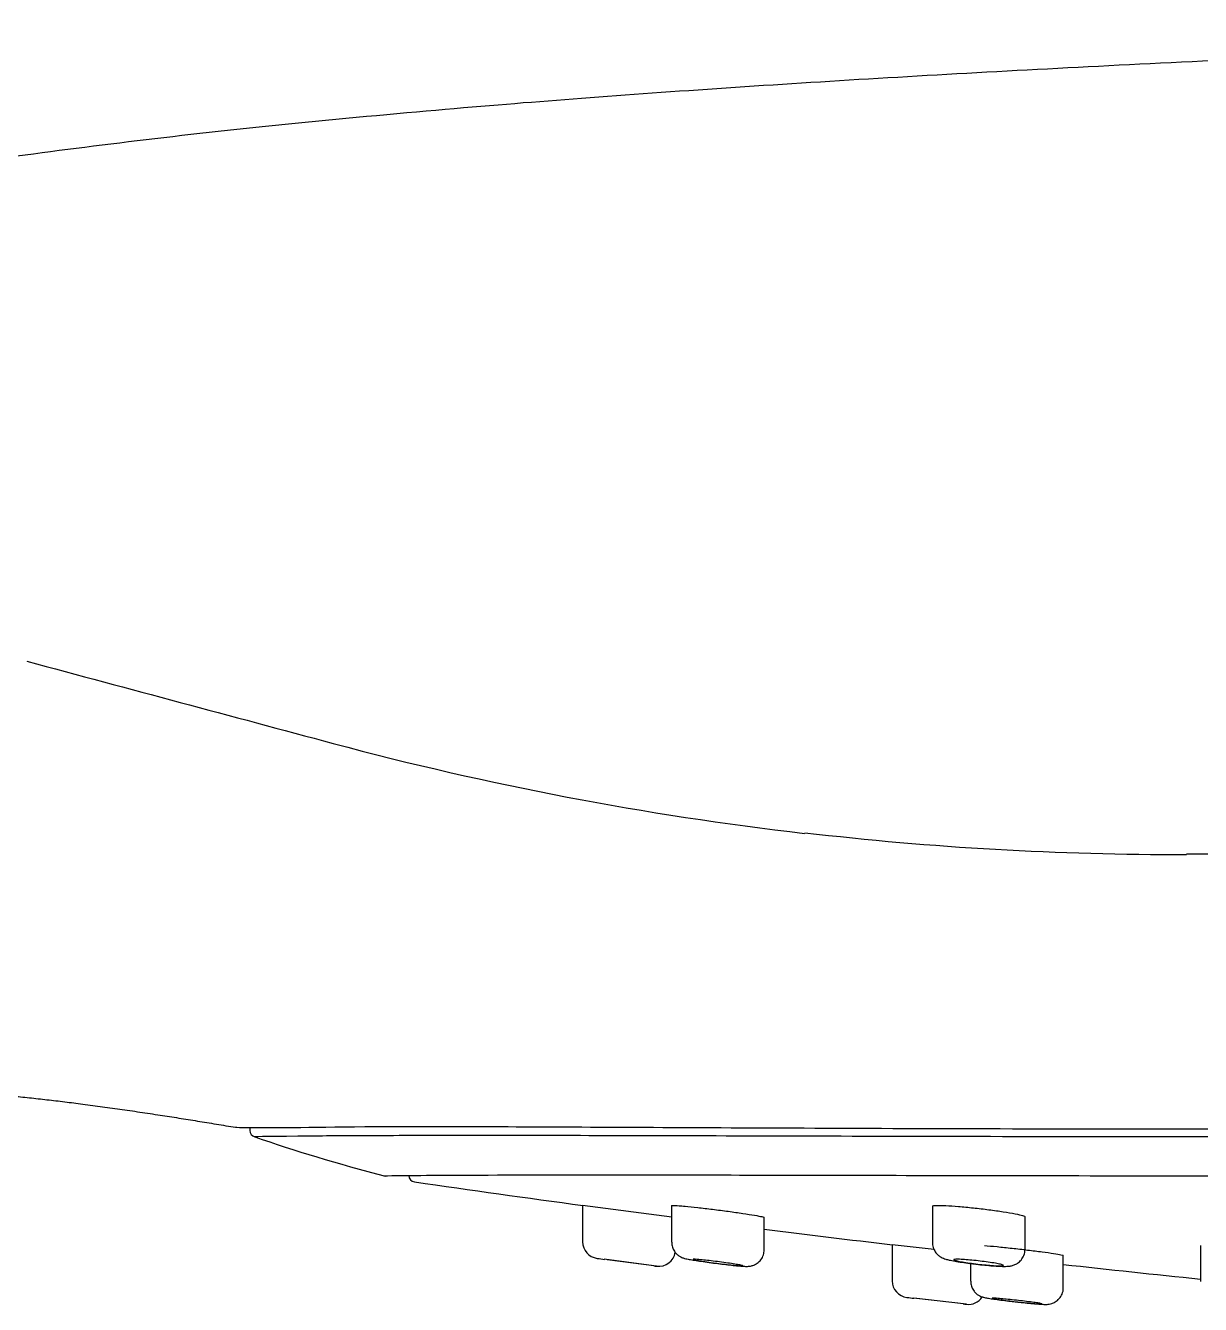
# Model space of a CAD drawing. Header units: millimetres. Extents: x -60 to 7633, y -2614 to 2146.
# Drawn here: x 7057.32 to 7092.81, y -805.09 to -766.47 of the extents above; entities that cross this region are included whole.
import ezdxf

# ---------------------------------------------------------------- set-up
doc = ezdxf.new("R2010")
doc.units = ezdxf.units.MM
doc.layers.get('0').update_dxf_attribs({"color": 250})

msp = doc.modelspace()

# ---------------------------------------------------------------- linework, layer by layer
at = {"linetype": 'Continuous'}
for p, q in [((7064.099, -799.752), (7064.099, -799.839)), ((7076.847, -802.458), (7074.149, -802.1)), ((7074.149, -802.1), (7074.149, -803.203)), ((7076.836, -802.105), (7076.836, -803.208)), ((7084.713, -802.124), (7084.713, -803.22)), ((7079.636, -803.436), (7079.636, -802.463)), ((7087.513, -803.425), (7087.513, -802.444)), ((7084.767, -803.436), (7083.499, -803.288)), ((7083.499, -803.288), (7083.499, -804.381)), ((7092.81, -803.309), (7092.81, -804.395)), ((7076.299, -803.926), (7074.799, -803.727)), ((7076.384, -803.937), (7074.893, -803.739)), ((7085.867, -803.855), (7085.867, -804.385)), ((7088.667, -804.586), (7088.667, -803.607)), ((7085.649, -805.076), (7084.149, -804.901)), ((7085.742, -805.086), (7084.229, -804.91))]:
    msp.add_line(p, q, dxfattribs=at)
for centre, radius, start, end in [((8924.396, 6157.751), 7190.055, 254.9495815, 255.025904), ((7092.303, -692.142), 99.386, 255.01946, 263.38525), ((7092.157, -694.357), 97.148, 263.3216, 270.13779), ((7129.093, -16768.077), 15976.624, 89.909246, 90.1316286), ((7064.299, -799.839), 0.2, 179.2739, 253.4703), ((7069.099, -801.194), 0.2, 180, 261.8157), ((7154.399, -208.104), 599.393, 261.81567, 262.307343), ((7154.399, -208.104), 599.393, 262.834739, 263.208202), ((7074.649, -803.203), 0.5, 180.0666, 262.4662), ((7076.449, -803.441), 0.5, 262.4624, 352.0321), ((7154.399, -207.518), 601.5, 262.375828, 262.396151), ((7154.399, -207.518), 601.5, 262.53926, 262.547106), ((7154.399, -208.104), 599.393, 263.704048, 264.102337), ((7083.999, -804.38), 0.5, 180.1506, 263.3627), ((7154.399, -207.518), 601.5, 263.274239, 263.293808), ((7154.399, -207.518), 601.5, 263.436661, 263.444904), ((7085.799, -804.59), 0.5, 263.3605, 326.6304)]:
    msp.add_arc(centre, radius, start, end, dxfattribs=at)
for points, degree, knots in [([(7127.257, -766.474), (7118.468, -766.622), (7098.662, -767.128), (7073.865, -768.282), (7058.15, -769.732), (7038.856, -773.618), (7025.044, -777.536), (7017.675, -780.388), (7010.785, -783.607), (7002.498, -788.839), (6998.283, -792.668), (6995.902, -796.268), (6994.839, -799.411), (6994.592, -801.412)], 5, [0, 0, 0, 0, 0, 0, 0.147341, 0.317911, 0.380189, 0.386233, 0.619866, 0.698425, 0.711448, 0.785786, 1, 1, 1, 1, 1, 1]), ([(7052.733, -798.582), (7053.062, -798.582), (7055.071, -798.607), (7057.136, -798.761), (7059.295, -799.035), (7061.604, -799.398), (7063.666, -799.741)], 5, [0, 0, 0, 0, 0, 0, 0.164183, 1, 1, 1, 1, 1, 1]), ([(7063.667, -799.741), (7063.684, -799.741), (7064.281, -799.762), (7066.572, -799.731), (7068.283, -799.708), (7071.699, -799.721), (7072.983, -799.727), (7075.782, -799.74), (7077.302, -799.747), (7080.581, -799.762), (7082.34, -799.77), (7086.099, -799.782), (7088.11, -799.786), (7094.443, -799.79), (7099.017, -799.778), (7106.388, -799.748), (7108.931, -799.736), (7114.194, -799.713), (7116.904, -799.702), (7125.121, -799.679), (7130.771, -799.677), (7139.503, -799.707), (7142.468, -799.722), (7148.419, -799.75), (7151.404, -799.762), (7154.399, -799.762)], 3, [0.00188, 0.00188, 0.00188, 0.00188, 0.125, 0.125, 0.25, 0.25, 0.3125, 0.3125, 0.375, 0.375, 0.4375, 0.4375, 0.5, 0.5, 0.625, 0.625, 0.6875, 0.6875, 0.75, 0.75, 0.875, 0.875, 0.9375, 0.9375, 1, 1, 1, 1]), ([(7244.565, -800.028), (7244.565, -800.028), (7244.418, -800.025), (7243.832, -800.017), (7243.391, -800.012), (7241.644, -799.998), (7239.928, -799.991), (7235.417, -799.992), (7232.582, -799.999), (7226.022, -800.017), (7222.293, -800.028), (7216.02, -800.028), (7213.803, -800.025), (7209.224, -800.017), (7206.856, -800.012), (7199.525, -799.998), (7194.334, -799.991), (7183.325, -799.992), (7177.688, -799.999), (7169.045, -800.013), (7166.132, -800.017), (7160.242, -800.025), (7157.255, -800.028), (7148.391, -800.028), (7142.547, -800.017), (7130.99, -799.999), (7125.247, -799.991), (7114.384, -799.992), (7109.201, -799.999), (7101.809, -800.013), (7099.413, -800.018), (7094.854, -800.025), (7092.678, -800.028), (7088.529, -800.028), (7086.555, -800.025), (7082.814, -800.017), (7081.038, -800.012), (7076.099, -799.998), (7073.335, -799.991), (7069.962, -799.991), (7068.968, -799.993), (7067.246, -799.999), (7066.525, -800.003), (7064.807, -800.017), (7064.233, -800.028), (7064.233, -800.028)], 3, [0, 0, 0, 0, 0.015625, 0.015625, 0.03125, 0.03125, 0.0625, 0.0625, 0.09375, 0.09375, 0.125, 0.125, 0.140625, 0.140625, 0.15625, 0.15625, 0.1875, 0.1875, 0.21875, 0.21875, 0.234375, 0.234375, 0.25, 0.25, 0.28125, 0.28125, 0.3125, 0.3125, 0.34375, 0.34375, 0.359375, 0.359375, 0.375, 0.375, 0.390625, 0.390625, 0.40625, 0.40625, 0.4375, 0.4375, 0.453125, 0.453125, 0.46875, 0.46875, 0.4999856, 0.4999856, 0.4999856, 0.4999856]), ([(7068.148, -801.205), (7068.148, -801.205), (7068.148, -801.205), (7068.15, -801.205), (7068.293, -801.203), (7068.855, -801.197), (7069.274, -801.193), (7070.929, -801.183), (7072.562, -801.178), (7076.924, -801.178), (7079.602, -801.184), (7084.291, -801.193), (7085.969, -801.197), (7089.559, -801.203), (7091.482, -801.205), (7097.495, -801.205), (7101.845, -801.197), (7111.215, -801.183), (7116.284, -801.178), (7126.696, -801.178), (7132.074, -801.183), (7140.406, -801.193), (7143.236, -801.197), (7148.864, -801.203), (7151.675, -801.205), (7160.103, -801.205), (7165.735, -801.197), (7176.889, -801.183), (7182.27, -801.178), (7190.06, -801.178), (7192.609, -801.18), (7197.609, -801.184), (7200.058, -801.187), (7207.094, -801.197), (7211.434, -801.205), (7217.416, -801.205), (7219.331, -801.203), (7222.928, -801.197), (7224.605, -801.193), (7229.285, -801.183), (7231.937, -801.178), (7235.193, -801.178), (7236.149, -801.18), (7237.778, -801.184), (7238.456, -801.187), (7240.091, -801.197), (7240.65, -801.205), (7240.65, -801.205)], 3, [0.4998866, 0.4998866, 0.4998866, 0.4998866, 0.5, 0.5, 0.515625, 0.515625, 0.53125, 0.53125, 0.5625, 0.5625, 0.59375, 0.59375, 0.609375, 0.609375, 0.625, 0.625, 0.65625, 0.65625, 0.6875, 0.6875, 0.71875, 0.71875, 0.734375, 0.734375, 0.75, 0.75, 0.78125, 0.78125, 0.8125, 0.8125, 0.828125, 0.828125, 0.84375, 0.84375, 0.875, 0.875, 0.890625, 0.890625, 0.90625, 0.90625, 0.9375, 0.9375, 0.953125, 0.953125, 0.96875, 0.96875, 1, 1, 1, 1]), ([(7076.836, -802.106), (7076.836, -802.102), (7076.85, -802.1), (7076.877, -802.1), (7076.915, -802.099), (7076.979, -802.103), (7077.064, -802.109), (7077.116, -802.113), (7077.176, -802.118), (7077.243, -802.124)], 3, [0.8759903, 0.8759903, 0.8759903, 0.8759903, 0.9147234, 0.9147234, 0.9147234, 0.9677839, 0.9677839, 0.9677839, 1, 1, 1, 1]), ([(7077.243, -802.124), (7077.354, -802.135), (7077.485, -802.148), (7077.626, -802.164), (7077.767, -802.18), (7077.921, -802.198), (7078.076, -802.217), (7078.233, -802.237), (7078.394, -802.258), (7078.547, -802.279), (7078.701, -802.3), (7078.851, -802.321), (7078.984, -802.341), (7079.118, -802.361), (7079.239, -802.38), (7079.337, -802.397), (7079.434, -802.414), (7079.511, -802.429), (7079.562, -802.44), (7079.611, -802.451), (7079.636, -802.46), (7079.636, -802.465)], 3, [0, 0, 0, 0, 0.0537004, 0.0537004, 0.0537004, 0.1073778, 0.1073778, 0.1073778, 0.1613907, 0.1613907, 0.1613907, 0.2157325, 0.2157325, 0.2157325, 0.2701238, 0.2701238, 0.2701238, 0.3242599, 0.3242599, 0.3242599, 0.3760604, 0.3760604, 0.3760604, 0.3760604]), ([(7084.713, -802.125), (7084.713, -802.117), (7084.727, -802.111), (7084.754, -802.107), (7084.791, -802.101), (7084.855, -802.099), (7084.941, -802.1), (7084.993, -802.101), (7085.054, -802.103), (7085.122, -802.106)], 3, [0.8756886, 0.8756886, 0.8756886, 0.8756886, 0.9142759, 0.9142759, 0.9142759, 0.9675636, 0.9675636, 0.9675636, 1, 1, 1, 1]), ([(7085.122, -802.106), (7085.232, -802.111), (7085.363, -802.12), (7085.504, -802.132), (7085.644, -802.144), (7085.798, -802.158), (7085.952, -802.175), (7086.108, -802.192), (7086.268, -802.211), (7086.42, -802.23), (7086.574, -802.25), (7086.723, -802.271), (7086.856, -802.292), (7086.99, -802.313), (7087.111, -802.334), (7087.21, -802.354), (7087.308, -802.373), (7087.386, -802.392), (7087.437, -802.408), (7087.487, -802.423), (7087.513, -802.436), (7087.513, -802.447)], 3, [0, 0, 0, 0, 0.0533655, 0.0533655, 0.0533655, 0.1067103, 0.1067103, 0.1067103, 0.1603655, 0.1603655, 0.1603655, 0.2144685, 0.2144685, 0.2144685, 0.2688481, 0.2688481, 0.2688481, 0.3232082, 0.3232082, 0.3232082, 0.3757547, 0.3757547, 0.3757547, 0.3757547]), ([(7076.839, -803.209), (7076.842, -803.265), (7076.849, -803.357), (7076.913, -803.484), (7076.991, -803.575), (7077.071, -803.635), (7077.14, -803.67), (7077.192, -803.689), (7077.244, -803.704), (7077.314, -803.72), (7077.434, -803.742), (7077.622, -803.773), (7077.844, -803.805), (7078.023, -803.83), (7078.107, -803.84), (7078.113, -803.841)], 3, [0, 0, 0, 0, 0.080259, 0.152489, 0.214173, 0.267136, 0.310373, 0.344915, 0.384935, 0.463108, 0.598556, 0.72585, 0.859629, 0.992283, 1, 1, 1, 1]), ([(7078.113, -803.841), (7078.2, -803.852), (7078.352, -803.872), (7078.594, -803.9), (7078.807, -803.922), (7078.982, -803.937), (7079.076, -803.942), (7079.153, -803.941), (7079.227, -803.932), (7079.323, -803.906), (7079.435, -803.846), (7079.541, -803.744), (7079.621, -803.597), (7079.63, -803.495), (7079.633, -803.437)], 3, [0, 0, 0, 0, 0.110247, 0.227315, 0.344875, 0.464629, 0.589816, 0.636046, 0.673924, 0.72289, 0.778345, 0.849415, 0.926721, 1, 1, 1, 1]), ([(7084.718, -803.219), (7084.716, -803.232), (7084.708, -803.294), (7084.744, -803.408), (7084.812, -803.528), (7084.895, -803.612), (7084.978, -803.667), (7085.053, -803.702), (7085.13, -803.727), (7085.232, -803.753), (7085.389, -803.784), (7085.6, -803.819), (7085.823, -803.85), (7085.96, -803.867), (7086.025, -803.874)], 3, [0, 0, 0, 0, 0.018091, 0.103289, 0.17401, 0.235992, 0.291576, 0.342365, 0.405497, 0.505305, 0.641518, 0.77159, 0.908022, 1, 1, 1, 1]), ([(7086.025, -803.874), (7086.054, -803.878), (7086.159, -803.891), (7086.362, -803.911), (7086.596, -803.93), (7086.801, -803.941), (7086.94, -803.942), (7087.046, -803.935), (7087.152, -803.914), (7087.267, -803.865), (7087.378, -803.779), (7087.468, -803.651), (7087.516, -803.519), (7087.508, -803.446), (7087.506, -803.425)], 3, [0, 0, 0, 0, 0.038511, 0.161462, 0.285103, 0.410204, 0.541171, 0.621868, 0.685392, 0.744483, 0.81134, 0.88815, 0.971912, 1, 1, 1, 1]), ([(7086.283, -803.311), (7086.395, -803.32), (7086.527, -803.332), (7086.669, -803.346), (7086.81, -803.36), (7086.965, -803.376), (7087.121, -803.393), (7087.277, -803.41), (7087.438, -803.429), (7087.59, -803.447), (7087.744, -803.465), (7087.893, -803.484), (7088.025, -803.502), (7088.158, -803.519), (7088.278, -803.536), (7088.375, -803.551), (7088.471, -803.565), (7088.547, -803.578), (7088.597, -803.588), (7088.643, -803.598), (7088.667, -803.605), (7088.667, -803.61)], 3, [0, 0, 0, 0, 0.0537105, 0.0537105, 0.0537105, 0.1074031, 0.1074031, 0.1074031, 0.161355, 0.161355, 0.161355, 0.2155571, 0.2155571, 0.2155571, 0.2697912, 0.2697912, 0.2697912, 0.3238228, 0.3238228, 0.3238228, 0.3745594, 0.3745594, 0.3745594, 0.3745594]), ([(7077.709, -803.741), (7077.769, -803.747), (7077.84, -803.754), (7077.916, -803.762), (7077.992, -803.771), (7078.075, -803.781), (7078.158, -803.791), (7078.241, -803.801), (7078.328, -803.813), (7078.41, -803.824), (7078.492, -803.835), (7078.572, -803.846), (7078.643, -803.857), (7078.714, -803.868), (7078.778, -803.878), (7078.83, -803.887), (7078.882, -803.896), (7078.922, -803.903), (7078.949, -803.91), (7078.975, -803.916), (7078.988, -803.92), (7078.986, -803.923), (7078.984, -803.926), (7078.968, -803.926), (7078.938, -803.925), (7078.909, -803.924), (7078.866, -803.921), (7078.813, -803.917), (7078.76, -803.912), (7078.695, -803.906), (7078.624, -803.898), (7078.553, -803.89), (7078.473, -803.881), (7078.392, -803.872), (7078.31, -803.862), (7078.223, -803.851), (7078.14, -803.84), (7078.056, -803.829), (7077.973, -803.817), (7077.898, -803.806), (7077.822, -803.795), (7077.752, -803.785), (7077.694, -803.775), (7077.635, -803.765), (7077.586, -803.757), (7077.552, -803.75), (7077.517, -803.743), (7077.496, -803.737), (7077.488, -803.733), (7077.482, -803.729), (7077.489, -803.727), (7077.51, -803.727), (7077.531, -803.727), (7077.566, -803.729), (7077.612, -803.733), (7077.64, -803.735), (7077.673, -803.738), (7077.709, -803.741)], 3, [0, 0, 0, 0, 0.053713, 0.053713, 0.053713, 0.107404, 0.107404, 0.107404, 0.161426, 0.161426, 0.161426, 0.215769, 0.215769, 0.215769, 0.270153, 0.270153, 0.270153, 0.324275, 0.324275, 0.324275, 0.377951, 0.377951, 0.377951, 0.431197, 0.431197, 0.431197, 0.484217, 0.484217, 0.484217, 0.53731, 0.53731, 0.53731, 0.59074, 0.59074, 0.59074, 0.644626, 0.644626, 0.644626, 0.698894, 0.698894, 0.698894, 0.753298, 0.753298, 0.753298, 0.80753, 0.80753, 0.80753, 0.861353, 0.861353, 0.861353, 0.914719, 0.914719, 0.914719, 0.967779, 0.967779, 0.967779, 1, 1, 1, 1]), ([(7085.585, -803.731), (7085.644, -803.734), (7085.715, -803.739), (7085.79, -803.745), (7085.865, -803.751), (7085.948, -803.759), (7086.031, -803.768), (7086.114, -803.777), (7086.2, -803.787), (7086.281, -803.798), (7086.363, -803.808), (7086.443, -803.82), (7086.514, -803.831), (7086.586, -803.842), (7086.651, -803.853), (7086.703, -803.863), (7086.755, -803.874), (7086.797, -803.884), (7086.824, -803.892), (7086.851, -803.9), (7086.864, -803.908), (7086.863, -803.913), (7086.862, -803.919), (7086.846, -803.922), (7086.817, -803.924), (7086.788, -803.926), (7086.745, -803.926), (7086.692, -803.924), (7086.64, -803.923), (7086.575, -803.919), (7086.504, -803.914), (7086.433, -803.908), (7086.354, -803.901), (7086.273, -803.893), (7086.191, -803.885), (7086.105, -803.876), (7086.022, -803.865), (7085.939, -803.855), (7085.856, -803.844), (7085.781, -803.833), (7085.705, -803.822), (7085.635, -803.81), (7085.576, -803.8), (7085.517, -803.789), (7085.467, -803.778), (7085.432, -803.769), (7085.396, -803.76), (7085.374, -803.752), (7085.366, -803.746), (7085.358, -803.739), (7085.365, -803.734), (7085.386, -803.731), (7085.406, -803.728), (7085.441, -803.727), (7085.487, -803.728), (7085.515, -803.728), (7085.548, -803.729), (7085.585, -803.731)], 3, [0, 0, 0, 0, 0.053374, 0.053374, 0.053374, 0.106727, 0.106727, 0.106727, 0.160389, 0.160389, 0.160389, 0.214495, 0.214495, 0.214495, 0.268872, 0.268872, 0.268872, 0.323225, 0.323225, 0.323225, 0.377265, 0.377265, 0.377265, 0.430845, 0.430845, 0.430845, 0.484024, 0.484024, 0.484024, 0.537035, 0.537035, 0.537035, 0.590178, 0.590178, 0.590178, 0.643698, 0.643698, 0.643698, 0.697675, 0.697675, 0.697675, 0.751995, 0.751995, 0.751995, 0.806389, 0.806389, 0.806389, 0.860551, 0.860551, 0.860551, 0.914279, 0.914279, 0.914279, 0.967564, 0.967564, 0.967564, 1, 1, 1, 1]), ([(7085.87, -804.386), (7085.874, -804.442), (7085.881, -804.535), (7085.945, -804.662), (7086.024, -804.753), (7086.105, -804.813), (7086.175, -804.848), (7086.227, -804.866), (7086.272, -804.879), (7086.336, -804.892), (7086.438, -804.91), (7086.616, -804.936), (7086.832, -804.964), (7087.032, -804.989), (7087.139, -805), (7087.171, -805.004)], 3, [0, 0, 0, 0, 0.078802, 0.1504, 0.211374, 0.263552, 0.30618, 0.338688, 0.372634, 0.433624, 0.566322, 0.69228, 0.824918, 0.954902, 1, 1, 1, 1]), ([(7087.171, -805.004), (7087.231, -805.011), (7087.361, -805.026), (7087.583, -805.049), (7087.801, -805.069), (7087.983, -805.084), (7088.095, -805.089), (7088.164, -805.09), (7088.24, -805.084), (7088.327, -805.064), (7088.438, -805.014), (7088.553, -804.919), (7088.637, -804.777), (7088.675, -804.654), (7088.665, -804.592), (7088.664, -804.585)], 3, [0, 0, 0, 0, 0.076724, 0.194274, 0.312223, 0.431804, 0.554, 0.626932, 0.661559, 0.7042, 0.759014, 0.833192, 0.908664, 0.99035, 1, 1, 1, 1]), ([(7086.74, -804.913), (7086.8, -804.918), (7086.87, -804.925), (7086.946, -804.932), (7087.022, -804.939), (7087.105, -804.948), (7087.188, -804.957), (7087.272, -804.966), (7087.358, -804.976), (7087.44, -804.986), (7087.522, -804.996), (7087.602, -805.006), (7087.673, -805.015), (7087.744, -805.024), (7087.808, -805.033), (7087.86, -805.041), (7087.912, -805.049), (7087.953, -805.056), (7087.979, -805.061), (7088.006, -805.067), (7088.019, -805.071), (7088.017, -805.073), (7088.016, -805.075), (7088, -805.076), (7087.971, -805.075), (7087.942, -805.074), (7087.899, -805.072), (7087.846, -805.068), (7087.793, -805.064), (7087.728, -805.058), (7087.657, -805.052), (7087.586, -805.045), (7087.506, -805.037), (7087.424, -805.028), (7087.342, -805.019), (7087.256, -805.01), (7087.173, -805), (7087.089, -804.991), (7087.006, -804.98), (7086.931, -804.971), (7086.855, -804.961), (7086.785, -804.952), (7086.726, -804.943), (7086.668, -804.935), (7086.619, -804.927), (7086.584, -804.921), (7086.549, -804.915), (7086.527, -804.91), (7086.52, -804.906), (7086.513, -804.903), (7086.52, -804.901), (7086.541, -804.901), (7086.561, -804.901), (7086.596, -804.903), (7086.642, -804.906), (7086.67, -804.908), (7086.703, -804.91), (7086.74, -804.913)], 3, [0, 0, 0, 0, 0.05371, 0.05371, 0.05371, 0.107402, 0.107402, 0.107402, 0.161351, 0.161351, 0.161351, 0.215549, 0.215549, 0.215549, 0.26978, 0.26978, 0.26978, 0.32381, 0.32381, 0.32381, 0.377495, 0.377495, 0.377495, 0.430847, 0.430847, 0.430847, 0.484021, 0.484021, 0.484021, 0.537249, 0.537249, 0.537249, 0.590737, 0.590737, 0.590737, 0.644581, 0.644581, 0.644581, 0.69872, 0.69872, 0.69872, 0.752967, 0.752967, 0.752967, 0.807081, 0.807081, 0.807081, 0.860881, 0.860881, 0.860881, 0.914325, 0.914325, 0.914325, 0.967531, 0.967531, 0.967531, 1, 1, 1, 1])]:
    msp.add_open_spline(points, degree=degree, knots=knots, dxfattribs=at)
msp.add_open_spline([(7064.243, -800.028), (7065.434, -800.445), (7066.751, -800.842), (7068.194, -801.217)], degree=3, dxfattribs=at)

doc.saveas('drawing.dxf')
